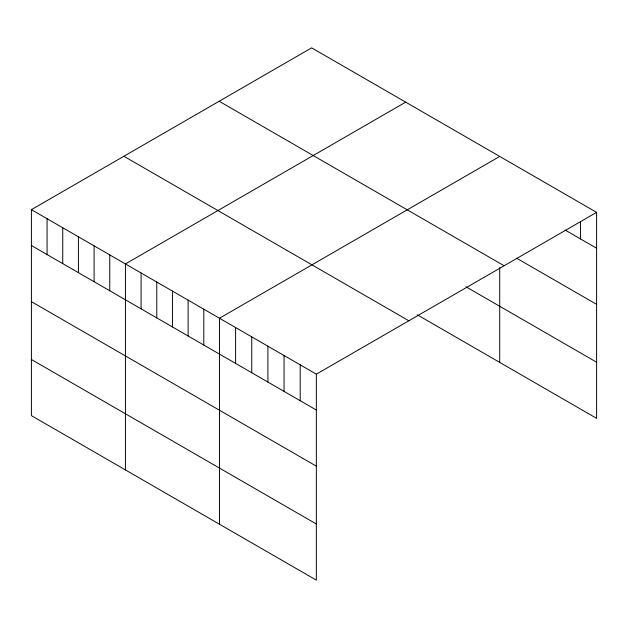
<?xml version="1.0" encoding="UTF-8"?>
<svg xmlns="http://www.w3.org/2000/svg" width="628" height="628" viewBox="0 0 628 628"><rect width="100%" height="100%" fill="white"/><g stroke="black" fill="none" stroke-linecap="round" stroke-linejoin="round"><path stroke-width="0.94" d="M31.4 209.658L316.347 374.17L316.347 580.146L31.4 415.634L31.4 209.658L311.653 47.854L596.6 212.366L596.6 418.342L417.235 314.785M405.688 102.144L125.435 263.948L125.435 469.925M499.715 156.435L219.462 318.239L219.462 524.215M316.347 374.17L596.6 212.366M565.114 230.044L596.6 248.225M516.671 258.218L596.6 304.36M219.172 101.249L504.119 265.762M465.898 286.745L596.6 362.207M123.881 156.262L408.828 320.775M31.4 245.517L316.347 410.029M31.4 301.652L316.347 466.164M31.4 359.491L316.347 524.003M580.453 221.456L580.453 238.899M499.715 267.709L499.715 362.411M300.2 364.844L300.2 400.703M284.052 355.526L284.052 391.377M267.905 346.201L267.905 382.06M251.757 336.883L251.757 372.734M235.61 327.557L235.61 363.416M203.794 309.188L203.794 345.047M188.117 300.137L188.117 335.996M172.449 291.094L172.449 326.945M156.78 282.043L156.78 317.901M141.104 272.992L141.104 308.85M109.759 254.897L109.759 290.756M94.09 245.846L94.09 281.705M78.414 236.803L78.414 272.654M62.745 227.752L62.745 263.611M47.069 218.701L47.069 254.56"/></g></svg>
